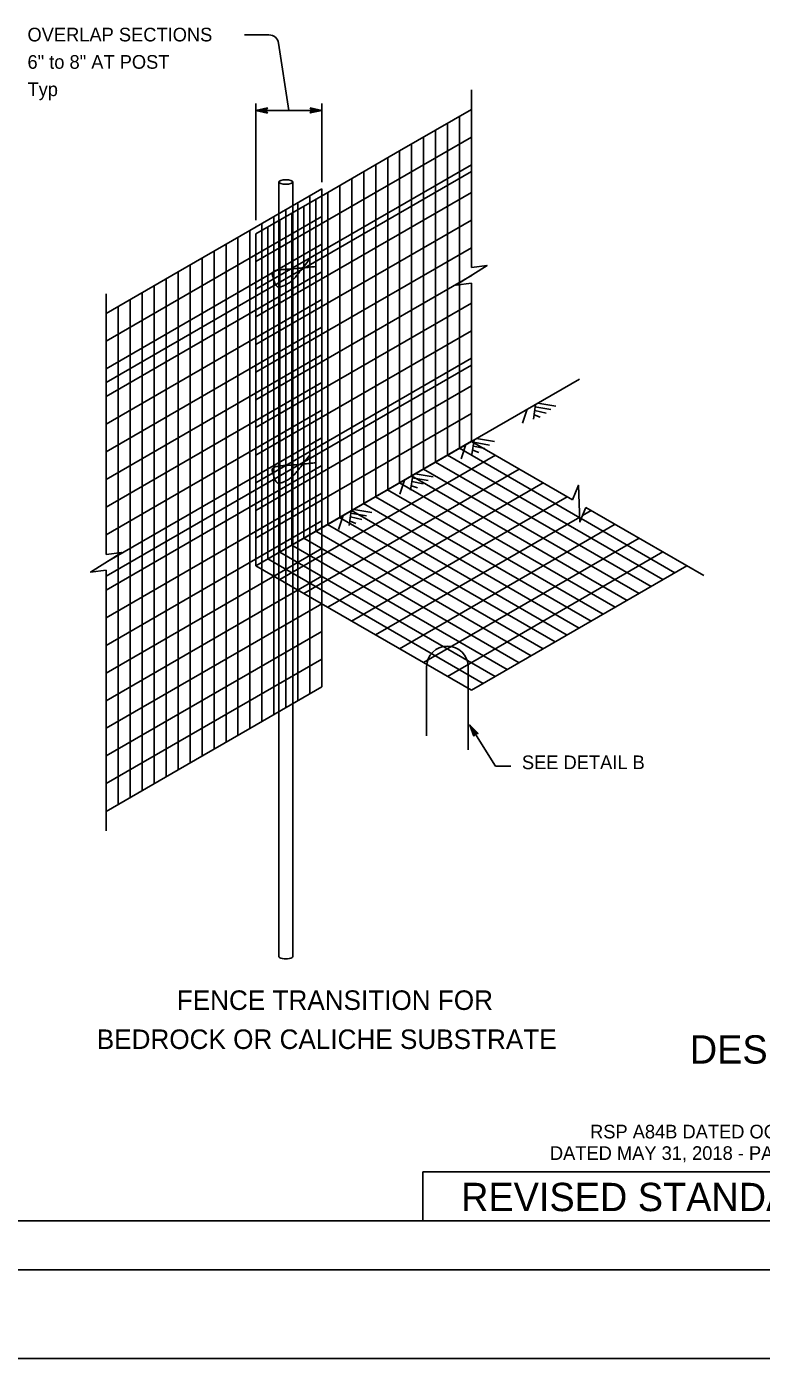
# Model space of a CAD drawing. Extents: x -894 to 866, y -476 to 714.
# Drawn here: x 82 to 458, y -476 to 206 of the extents above; entities that cross this region are included whole.
import ezdxf

# ---------------------------------------------------------------- set-up
doc = ezdxf.new("R2010")
doc.units = 0
for name, color, linetype in [('10 Sheet Format', 7, 'Continuous'), ('36 Drainage', 7, 'Continuous'), ('37 Drain Anno', 7, 'Continuous'), ('57 Undefined', 7, 'Continuous'), ('60 Nongeo Data', 7, 'Continuous')]:
    doc.layers.add(name, color=color, linetype=linetype)

# ---------------------------------------------------------------- blocks, each defined once
blk = doc.blocks.new('AHT')
at = {"layer": '60 Nongeo Data'}
blk.add_lwpolyline([(-5.9055, 1.3189), (0, 0), (-5.9059, -1.3094), (-5.6957, -0.9602), (-1.3693, -0.0035), (-5.6968, 0.9693), (-5.4886, 0.6205), (-2.7193, 0.002), (-5.4858, -0.6114), (-5.2756, -0.2622), (-4.0791, 0.0031), (-5.2799, 0.2713), (-5.1181, 0), (-5.9059, -1.3094), (-5.1181, 0)], close=True, dxfattribs=at)

msp = doc.modelspace()

# ---------------------------------------------------------------- linework, layer by layer
at = {"layer": '10 Sheet Format'}
for p, q in [((284.63, -380.97), (811.54, -380.97)), ((284.63, -405.97), (284.63, -380.97)), ((-438.75, -406.04), (199.07, -406.04)), ((198.77, -406.04), (811.55, -406.04)), ((-863.43, -431.04), (836.57, -431.04))]:
    msp.add_line(p, q, dxfattribs=at)
for points in [[(-894.04, 713.56), (865.96, 713.56), (865.96, -476.44), (-894.04, -476.44)], [(-863.43, 668.96), (836.59, 668.96), (836.59, -431.03), (-863.43, -431.03)]]:
    msp.add_lwpolyline(points, close=True, dxfattribs=at)
at = {"layer": '36 Drainage'}
for p, q in [((309.55, 82.17), (309.55, 173.17)), ((309.55, 163.17), (272.74, 141.92)), ((303.45, -10.35), (303.45, 159.66)), ((291.18, -17.44), (291.18, 152.57)), ((297.32, -13.89), (297.32, 156.11)), ((309.55, 149.01), (199.13, 85.26)), ((278.91, -24.52), (278.91, 145.48)), ((285.04, -20.98), (285.04, 149.03)), ((272.74, 141.92), (235.93, 120.67)), ((266.63, -31.61), (266.63, 138.4)), ((272.77, -28.07), (272.77, 141.94)), ((309.55, 131.3), (122.45, 23.28)), ((309.55, 134.85), (199.13, 71.1)), ((254.36, -38.7), (254.36, 131.31)), ((260.5, -35.15), (260.5, 134.85)), ((210.92, -270.69), (210.92, 125.98)), ((218.01, -270.69), (218.01, 125.98)), ((242.08, -45.78), (242.08, 124.22)), ((248.22, -42.24), (248.22, 127.77)), ((232.87, 122.44), (196.07, 101.19)), ((309.55, 120.68), (199.13, 56.93)), ((235.93, 120.67), (199.13, 99.42)), ((226.78, -136.09), (226.78, 118.93)), ((229.81, -52.87), (229.81, 117.14)), ((232.87, 122.44), (232.87, -132.57)), ((235.95, -49.33), (235.95, 120.68)), ((214.51, -143.17), (214.51, 111.84)), ((217.54, -59.96), (217.54, 110.05)), ((220.64, -139.63), (220.64, 115.38)), ((223.67, -56.41), (223.67, 113.6)), ((232.87, 108.28), (122.45, 44.53)), ((309.55, 106.52), (199.13, 42.77)), ((202.23, -150.26), (202.23, 104.75)), ((205.26, -67.04), (205.26, 102.97)), ((208.37, -146.72), (208.37, 108.3)), ((211.4, -63.5), (211.4, 106.51)), ((196.07, 101.19), (159.26, 79.94)), ((189.96, -157.34), (189.96, 97.67)), ((196.09, -153.8), (196.09, 101.21)), ((199.13, 99.42), (199.13, -70.58)), ((232.87, 94.12), (122.45, 30.37)), ((177.68, -164.43), (177.68, 90.58)), ((183.82, -160.89), (183.82, 94.12)), ((309.55, 92.35), (199.13, 28.6)), ((165.41, -171.52), (165.41, 83.49)), ((171.55, -167.97), (171.55, 87.04)), ((232.87, 79.95), (122.45, 16.2)), ((159.26, 79.94), (122.45, 58.69)), ((153.14, -178.6), (153.14, 76.41)), ((159.27, -175.06), (159.27, 79.95)), ((309.83, 78.35), (199.13, 14.43)), ((122.45, -64.81), (122.45, 68.69)), ((140.86, -185.69), (140.86, 69.32)), ((147, -182.15), (147, 72.86)), ((309.55, -6.83), (309.55, 74.17)), ((232.87, 65.78), (122.45, 2.03)), ((128.59, -192.78), (128.59, 62.23)), ((134.72, -189.23), (134.72, 65.78)), ((309.55, 64.02), (199.13, 0.27)), ((232.87, 51.62), (122.45, -12.13)), ((309.55, 49.85), (199.13, -13.9)), ((232.87, 37.45), (122.45, -26.3)), ((309.55, 35.69), (199.13, -28.06)), ((309.55, 32.12), (122.45, -75.89)), ((232.87, 23.29), (122.45, -40.46)), ((309.55, 21.52), (199.13, -42.23)), ((364.85, 25.1), (239.06, -47.53)), ((232.87, 9.12), (122.45, -54.63)), ((309.55, 7.35), (199.13, -56.4)), ((342.34, 12.07), (341.26, 4.54)), ((232.87, -5.05), (122.79, -68.6)), ((309.55, -6.81), (199.13, -70.56)), ((309.55, -6.83), (272.74, -28.08)), ((303.39, -10.37), (365, -45.94)), ((309.55, -6.83), (361.28, -36.7)), ((232.87, -19.21), (122.45, -82.96)), ((321.8, -13.91), (211.38, -77.66)), ((291.12, -17.45), (401.52, -81.19)), ((297.25, -13.91), (407.66, -77.65)), ((334.06, -20.99), (223.65, -84.74)), ((278.84, -24.54), (389.24, -88.28)), ((284.98, -21), (395.38, -84.74)), ((232.87, -33.38), (122.45, -97.13)), ((346.33, -28.07), (235.91, -91.82)), ((272.74, -28.08), (235.93, -49.33)), ((266.57, -31.63), (376.97, -95.37)), ((272.71, -28.08), (383.11, -91.82)), ((358.6, -35.16), (248.18, -98.91)), ((254.29, -38.71), (364.7, -102.45)), ((260.43, -35.17), (370.83, -98.91)), ((368.21, -40.7), (428.59, -75.56)), ((232.87, -47.54), (122.45, -111.29)), ((242.02, -45.8), (352.42, -109.54)), ((248.16, -42.26), (358.56, -106)), ((364.99, -45.63), (260.45, -105.99)), ((365.81, -46.4), (413.79, -74.11)), ((370.87, -42.24), (366.5, -44.76)), ((235.94, -49.34), (199.13, -70.59)), ((229.75, -52.88), (340.15, -116.63)), ((235.88, -49.34), (346.29, -113.08)), ((383.13, -49.32), (272.72, -113.07)), ((217.47, -59.97), (327.87, -123.71)), ((223.61, -56.43), (334.01, -120.17)), ((395.4, -56.4), (284.98, -120.15)), ((232.87, -61.71), (122.45, -125.46)), ((205.2, -67.06), (315.6, -130.8)), ((211.34, -63.51), (321.74, -127.26)), ((407.66, -63.48), (297.25, -127.23)), ((122.45, -206.32), (122.45, -72.81)), ((199.11, -70.57), (309.55, -134.33)), ((419.93, -70.56), (309.51, -134.31)), ((232.87, -75.88), (122.45, -139.63)), ((232.87, -90.04), (122.45, -153.79)), ((232.87, -104.21), (122.45, -167.96)), ((232.87, -118.37), (122.45, -182.12)), ((286.58, -122.29), (286.58, -157.71)), ((307.83, -122.29), (307.83, -164.79)), ((232.87, -132.57), (196.07, -153.82)), ((196.07, -153.82), (159.26, -175.07)), ((159.26, -175.07), (122.46, -196.32))]:
    msp.add_line(p, q, dxfattribs=at)
for points in [[(309.55, 82.17), (317.55, 83.17), (301.55, 73.17), (309.55, 74.17)], [(368.21, -40.7), (365.08, -48.13), (364.42, -29.28), (361.28, -36.7)], [(122.45, -64.81), (130.45, -63.81), (114.45, -73.81), (122.45, -72.81)]]:
    msp.add_lwpolyline(points, dxfattribs=at)
msp.add_arc((297.21, -122.29), 10.62, 0, 180, dxfattribs=at)
msp.add_ellipse((214.47, 125.98), major_axis=(-3.54, 0), ratio=0.320579, dxfattribs=at)
msp.add_ellipse((214.47, -270.69), major_axis=(-3.54, 0), ratio=0.320579, start_param=0, end_param=3.141593, dxfattribs=at)
for points in [[(226.71, 86.53), (219.52, 77.25), (216.07, 73.99), (210.65, 71.72), (209.11, 73.39), (208.07, 76.55), (206.99, 80.35), (212.77, 81.21), (220.88, 81.68), (229.67, 82.7)], [(226.71, -13.93), (219.52, -23.21), (216.07, -26.48), (210.65, -28.74), (209.11, -27.07), (208.07, -23.91), (206.99, -20.11), (212.77, -19.25), (220.88, -18.78), (229.67, -17.76)]]:
    msp.add_open_spline(points, degree=2, dxfattribs=at)
at = {"layer": '37 Drain Anno'}
for p, q in [((193.34, 201.32), (205.84, 201.32)), ((210.79, 197.07), (216, 162.63)), ((199.13, 106.42), (199.13, 166.13)), ((232.87, 125.94), (232.87, 166.13)), ((199.13, 162.63), (232.87, 162.63))]:
    msp.add_line(p, q, dxfattribs=at)
msp.add_lwpolyline([(308.7, -152.1), (321.91, -173.12), (329.71, -173.12)], dxfattribs=at)
msp.add_lwpolyline([(310.72, -157.8), (308.7, -152.1), (312.95, -156.4), (312.54, -156.41), (309.43, -153.25), (310.91, -157.43), (311.09, -157.07), (310.14, -154.4), (312.14, -156.41), (311.73, -156.42), (310.87, -155.55), (311.28, -156.71), (311.42, -156.43), (312.95, -156.4), (311.42, -156.43)], close=True, dxfattribs=at)
msp.add_arc((205.84, 196.32), 5, 8.60552, 90, dxfattribs=at)
at = {"layer": '57 Undefined'}
for p, q in [((338.11, 9.67), (335.71, 2.43)), ((341.96, 8.91), (347.77, 7.64)), ((341.98, 10.83), (350.21, 9.45)), ((343.6, 12.77), (352.81, 11.24)), ((341.68, 6.77), (344.73, 5.61)), ((310.89, -6.09), (309.81, -13.62)), ((312.15, -5.39), (321.36, -6.92)), ((306.66, -8.49), (304.26, -15.73)), ((310.24, -11.39), (313.29, -12.55)), ((310.51, -9.25), (316.32, -10.52)), ((310.53, -7.33), (318.76, -8.7)), ((275.21, -26.64), (272.81, -33.89)), ((279.44, -24.24), (278.36, -31.77)), ((279.08, -25.49), (287.31, -26.86)), ((280.7, -23.54), (289.91, -25.08)), ((278.79, -29.55), (281.84, -30.71)), ((279.06, -27.4), (284.87, -28.67)), ((243.76, -44.8), (241.36, -52.04)), ((247.99, -42.4), (246.91, -49.93)), ((247.34, -47.7), (250.39, -48.86)), ((247.61, -45.56), (253.43, -46.83)), ((247.63, -43.64), (255.86, -45.02)), ((249.25, -41.7), (258.46, -43.23))]:
    msp.add_line(p, q, dxfattribs=at)
for points in [[(239.06, -47.53), (364.85, 25.1)], [(342.34, 12.07), (341.26, 4.54)]]:
    msp.add_lwpolyline(points, dxfattribs=at)

# ---------------------------------------------------------------- block references
at = {"layer": '36 Drainage', "xscale": 1.000355576626763, "yscale": 0.9987444355667161, "rotation": 180}
msp.add_blockref('AHT', (199.13, 162.63), dxfattribs=at)
at = {"layer": '36 Drainage', "xscale": 1.000355576626763, "yscale": 0.9987444355667161}
msp.add_blockref('AHT', (232.87, 162.63), dxfattribs=at)

# ---------------------------------------------------------------- texts
at = {"layer": '10 Sheet Format'}
for s, height, p in [('DESERT TORTOISE FENCE', 14.4999, (421.4, -325.49)), ('RSP A84B DATED OCTOBER 19, 2018 SUPERSEDES STANDARD PLAN A84B', 7, (370.3, -363.81)), ('DATED MAY 31, 2018 - PAGE 139 OF THE STANDARD PLANS BOOK DATED 2018.', 7, (349.74, -374.81)), ('REVISED STANDARD PLAN RSP A84B', 14.4999, (304.23, -401.04))]:
    msp.add_text(s, height=height, dxfattribs=at).set_placement(p)
at = {"layer": '57 Undefined'}
for s, height, p in [('OVERLAP SECTIONS', 7, (82.13, 197.97)), ('6" to 8" AT POST', 7, (82.13, 183.97)), ('Typ', 7, (82.13, 169.97)), ('SEE DETAIL B', 7, (335.39, -174.7)), ('FENCE TRANSITION FOR', 10, (158.61, -298)), ('BEDROCK OR CALICHE SUBSTRATE', 10, (117.63, -318))]:
    msp.add_text(s, height=height, dxfattribs=at).set_placement(p)

doc.saveas('drawing.dxf')
